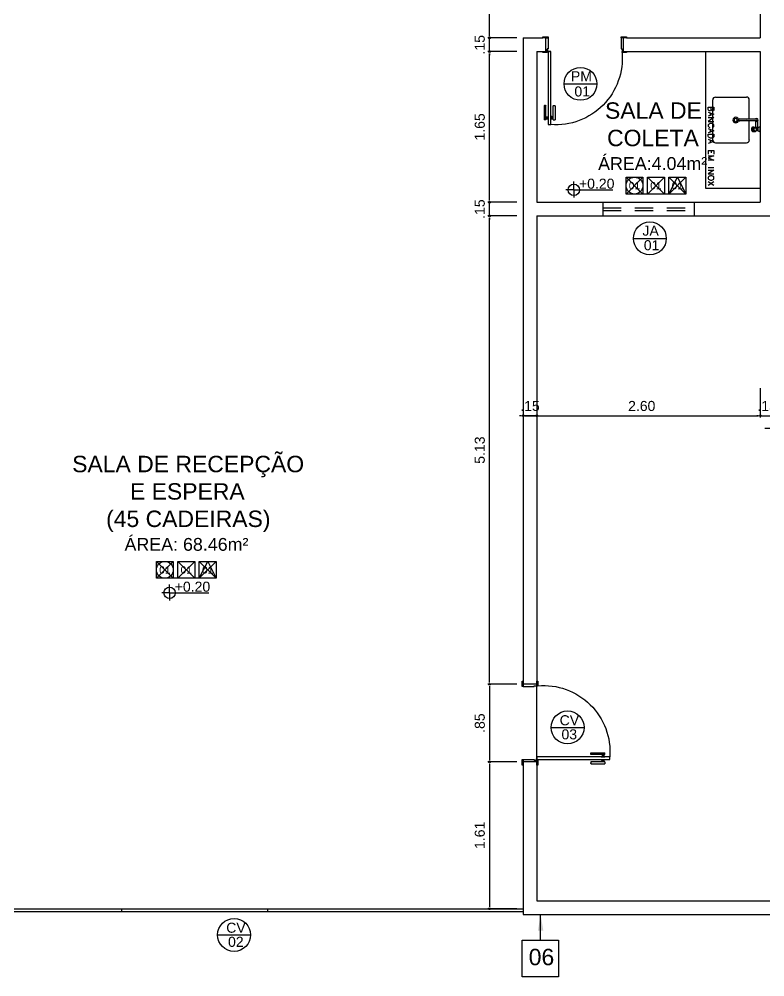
# Model space of a CAD drawing. Header units: millimetres. Extents: x 2125 to 3408, y 1171 to 1686.
# Drawn here: x 2923.57 to 2931.75, y 1465.35 to 1475.84 of the extents above; entities that cross this region are included whole.
import ezdxf
from ezdxf.enums import TextEntityAlignment as Align

# ---------------------------------------------------------------- set-up
doc = ezdxf.new("R2010")
doc.units = ezdxf.units.MM
doc.linetypes.add('CONTORNO_QUADRO_T', pattern=[0.35, 0.2, -0.15])
for name, color, linetype in [('APCOZ', 7, 'Continuous'), ('APCOZ-I', 251, 'Continuous'), ('at_Entity', 7, 'Continuous'), ('cotas', 7, 'Continuous'), ('ESQUADRIA', 3, 'Continuous'), ('ESQUADRIAS', 7, 'Continuous'), ('Esquadrias_Portas', 2, 'Continuous'), ('JANELA2', 1, 'Continuous'), ('LAYOUT', 7, 'Continuous'), ('Layout_Equipamentos', 7, 'Continuous'), ('PAREDE', 4, 'Continuous'), ('soleira piso', 7, 'Continuous'), ('TEXTO01', 7, 'Continuous'), ('TEXTO02', 3, 'Continuous'), ('TEXTO03', 2, 'Continuous'), ('TEXTO_ESP_FORRO', 62, 'Continuous'), ('TEXTO_ESP_PAREDES', 10, 'Continuous'), ('TEXTO_ESP_PISO', 150, 'Continuous')]:
    doc.layers.add(name, color=color, linetype=linetype)
doc.styles.add('ARIAL', font='sanss___.ttf')
doc.styles.add('ROMANS', font='arial.ttf')
doc.styles.get("Standard").update_dxf_attribs({"font": 'arial.ttf'})
doc.styles.add('TEXTO1', font='swissko.ttf', dxfattribs={"width": 0.6, "height": 0.1})
doc.dimstyles.new('ESCALA75', dxfattribs={"dimtxt": 0.11, "dimasz": 0.02, "dimexe": 0.02, "dimexo": 0.04, "dimgap": 0.05, "dimtad": 1, "dimzin": 4, "dimdsep": 46, "dimtxsty": 'ROMANS', "dimblk1": 'PPC', "dimblk2": 'PPC', "dimsah": 1, "dimcen": 0.02, "dimclrd": 7, "dimclre": 7, "dimclrt": 3, "dimazin": 1, "dimtfac": 1, "dimtix": 1, "dimtmove": 0, "dimatfit": 3, "dimldrblk": 'PPC', "dimfxl": 0, "dimtolj": 1, "dimtzin": 12, "dimarcsym": 0})

# ---------------------------------------------------------------- blocks, each defined once
blk = doc.blocks.new('P80_02')
at = {"layer": 'ESQUADRIAS', "color": 2}
for p, q in [((0.025, 0.075), (0.025, 0.875)), ((0.025, 0.875), (0.055, 0.875)), ((0.055, 0.875), (0.055, 0.075)), ((0.055, 0.075), (0.025, 0.075))]:
    blk.add_line(p, q, dxfattribs=at)
at = {"layer": 'ESQUADRIAS', "color": 3, "linetype": 'Continuous'}
for p, q in [((-0.02, 0.67), (-0.02, 0.821)), ((0, 0.821), (0, 0.67)), ((0.023, 0.78), (0.023, 0.82)), ((0.057, 0.78), (0.057, 0.82)), ((0.08, 0.821), (0.08, 0.67)), ((0.1, 0.67), (0.1, 0.821)), ((-0.003, 0.667), (-0.017, 0.667)), ((0.083, 0.667), (0.097, 0.667))]:
    blk.add_line(p, q, dxfattribs=at)
at = {"layer": 'ESQUADRIAS', "color": 3}
for p, q in [((0, 0.821), (-0.02, 0.821)), ((0, 0.81), (0.023, 0.81)), ((0, 0.8), (0.023, 0.8)), ((0, 0.79), (0.023, 0.79)), ((0.023, 0.82), (0.025, 0.82)), ((0.023, 0.78), (0.025, 0.78)), ((0.057, 0.82), (0.055, 0.82)), ((0.057, 0.78), (0.055, 0.78)), ((0.08, 0.81), (0.057, 0.81)), ((0.08, 0.8), (0.057, 0.8)), ((0.08, 0.79), (0.057, 0.79)), ((0.08, 0.821), (0.1, 0.821))]:
    blk.add_line(p, q, dxfattribs=at)
at = {"layer": 'ESQUADRIAS'}
for p, q in [((0.016, 0.059), (0.016, 0.062)), ((0.032, 0.074), (0.029, 0.074))]:
    blk.add_line(p, q, dxfattribs=at)
at = {"layer": 'ESQUADRIAS', "color": 3}
for points in [[(0.015, 0.085), (-0.035, 0.085), (-0.035, 0.075), (0.015, 0.075)], [(0.885, 0.085), (0.835, 0.085), (0.835, 0.075), (0.885, 0.075)], [(0.025, -0.075), (0, -0.075), (-0.035, -0.075), (-0.035, -0.085), (0.025, -0.085)], [(0.885, -0.075), (0.825, -0.075), (0.825, -0.085), (0.885, -0.085)]]:
    blk.add_lwpolyline(points, close=True, dxfattribs=at)
at = {"layer": 'ESQUADRIAS', "color": 2}
for points in [[(0.025, 0.045), (0.015, 0.045), (0.015, 0.075), (0, 0.075), (0, -0.075), (0.025, -0.075)], [(0.825, 0.045), (0.835, 0.045), (0.835, 0.075), (0.85, 0.075), (0.85, -0.075), (0.825, -0.075)]]:
    blk.add_lwpolyline(points, close=True, dxfattribs=at)
at = {"layer": 'ESQUADRIAS', "color": 1}
for points in [[(0.016, 0.071, -0.236068), (0.015, 0.073), (0.015, 0.07), (0.015, 0.05), (0.016, 0.05)], [(0.02, 0.074, 0.236068), (0.017, 0.075), (0.02, 0.075), (0.04, 0.075), (0.04, 0.074)]]:
    blk.add_lwpolyline(points, format="xyb", close=True, dxfattribs=at)
at = {"layer": 'ESQUADRIAS'}
for points in [[(0.017, 0.063), (0.016, 0.062), (0.016, 0.062)], [(0.017, 0.058), (0.016, 0.059), (0.016, 0.059)], [(0.017, 0.06), (0.017, 0.06), (0.017, 0.058), (0.017, 0.058), (0.017, 0.063), (0.017, 0.063), (0.017, 0.06), (0.017, 0.06)], [(0.028, 0.073), (0.029, 0.074), (0.029, 0.074)], [(0.03, 0.073), (0.03, 0.073), (0.033, 0.073), (0.033, 0.073), (0.028, 0.073), (0.028, 0.073), (0.03, 0.073), (0.03, 0.073)], [(0.033, 0.073), (0.032, 0.074), (0.032, 0.074)]]:
    blk.add_lwpolyline(points, dxfattribs=at)
at = {"layer": 'ESQUADRIAS', "color": 1}
blk.add_circle((0.017, 0.073), 0.0025, dxfattribs=at)
at = {"layer": 'ESQUADRIAS'}
blk.add_arc((0.108, 0.148), 0.729, 355.0636, 94.2065, dxfattribs=at)
at = {"layer": 'ESQUADRIAS', "color": 3, "linetype": 'Continuous'}
for centre, start, end in [((-0.017, 0.67), 180, 260.5377), ((-0.003, 0.67), 260.5377, 360), ((0.083, 0.67), 180, 279.4623), ((0.097, 0.67), 279.4623, 0)]:
    blk.add_arc(centre, 0.003, start, end, dxfattribs=at)
blk = doc.blocks.new('PPC')
at = {"color": 2}
blk.add_circle((0, 0), 0.5, dxfattribs=at)
blk = doc.blocks.new('*D1065')
at = {"layer": 'cotas', "color": 7, "lineweight": -2, "transparency": 16777216}
for p, q in [((2929.028, 1473.681), (2928.708, 1473.681)), ((2928.728, 1468.571), (2928.728, 1473.661)), ((2929.028, 1468.551), (2928.708, 1468.551))]:
    blk.add_line(p, q, dxfattribs=at)
at = {"layer": 'DEFPOINTS', "color": 0, "transparency": 16777216}
for p in [(2928.728, 1473.681), (2929.247, 1473.681), (2929.247, 1468.551)]:
    blk.add_point(p, dxfattribs=at)
at = {"layer": 'cotas', "color": 7, "lineweight": -2, "transparency": 16777216, "xscale": 0.02, "yscale": 0.02, "zscale": 0.02}
for p, rotation in [((2928.728, 1473.681), 90), ((2928.728, 1468.551), 270)]:
    blk.add_blockref('PPC', p, dxfattribs=dict(at, rotation=rotation))
at = {"layer": 'cotas', "color": 3, "transparency": 16777216, "insert": (2928.622, 1471.116), "char_height": 0.11, "attachment_point": 5, "rotation": 90, "style": 'ROMANS'}
blk.add_mtext('\\A1;5.13', dxfattribs=at)
blk = doc.blocks.new('*D1093')
at = {"layer": 'cotas', "color": 7, "lineweight": -2, "transparency": 16777216}
for p, q in [((2928.728, 1473.851), (2928.728, 1473.871)), ((2929.028, 1473.831), (2928.708, 1473.831)), ((2928.728, 1473.681), (2928.728, 1473.831)), ((2929.028, 1473.681), (2928.708, 1473.681)), ((2928.728, 1473.661), (2928.728, 1473.641))]:
    blk.add_line(p, q, dxfattribs=at)
at = {"layer": 'DEFPOINTS', "color": 0, "transparency": 16777216}
for p in [(2928.728, 1473.831), (2929.247, 1473.831), (2929.247, 1473.681)]:
    blk.add_point(p, dxfattribs=at)
at = {"layer": 'cotas', "color": 7, "lineweight": -2, "transparency": 16777216, "xscale": 0.02, "yscale": 0.02, "zscale": 0.02}
for p, rotation in [((2928.728, 1473.831), 270), ((2928.728, 1473.681), 90)]:
    blk.add_blockref('PPC', p, dxfattribs=dict(at, rotation=rotation))
at = {"layer": 'cotas', "color": 3, "transparency": 16777216, "insert": (2928.622, 1473.756), "char_height": 0.11, "attachment_point": 5, "rotation": 90, "style": 'ROMANS'}
blk.add_mtext('\\A1;.15', dxfattribs=at)
blk = doc.blocks.new('*D1094')
at = {"layer": 'cotas', "color": 7, "lineweight": -2, "transparency": 16777216}
for p, q in [((2929.028, 1475.481), (2928.708, 1475.481)), ((2928.728, 1473.851), (2928.728, 1475.461)), ((2929.028, 1473.831), (2928.708, 1473.831))]:
    blk.add_line(p, q, dxfattribs=at)
at = {"layer": 'DEFPOINTS', "color": 0, "transparency": 16777216}
for p in [(2928.728, 1475.481), (2929.247, 1475.481), (2929.247, 1473.831)]:
    blk.add_point(p, dxfattribs=at)
at = {"layer": 'cotas', "color": 7, "lineweight": -2, "transparency": 16777216, "xscale": 0.02, "yscale": 0.02, "zscale": 0.02}
for p, rotation in [((2928.728, 1475.481), 90), ((2928.728, 1473.831), 270)]:
    blk.add_blockref('PPC', p, dxfattribs=dict(at, rotation=rotation))
at = {"layer": 'cotas', "color": 3, "transparency": 16777216, "insert": (2928.622, 1474.656), "char_height": 0.11, "attachment_point": 5, "rotation": 90, "style": 'ROMANS'}
blk.add_mtext('\\A1;1.65', dxfattribs=at)
blk = doc.blocks.new('*D1095')
at = {"layer": 'cotas', "color": 7, "lineweight": -2, "transparency": 16777216}
for p, q in [((2928.728, 1475.651), (2928.728, 1475.671)), ((2929.028, 1475.631), (2928.708, 1475.631)), ((2928.728, 1475.481), (2928.728, 1475.631)), ((2929.028, 1475.481), (2928.708, 1475.481)), ((2928.728, 1475.461), (2928.728, 1475.441))]:
    blk.add_line(p, q, dxfattribs=at)
at = {"layer": 'DEFPOINTS', "color": 0, "transparency": 16777216}
for p in [(2928.728, 1475.631), (2929.204, 1475.631), (2929.247, 1475.481)]:
    blk.add_point(p, dxfattribs=at)
at = {"layer": 'cotas', "color": 7, "lineweight": -2, "transparency": 16777216, "xscale": 0.02, "yscale": 0.02, "zscale": 0.02}
for p, rotation in [((2928.728, 1475.631), 270), ((2928.728, 1475.481), 90)]:
    blk.add_blockref('PPC', p, dxfattribs=dict(at, rotation=rotation))
at = {"layer": 'cotas', "color": 3, "transparency": 16777216, "insert": (2928.622, 1475.556), "char_height": 0.11, "attachment_point": 5, "rotation": 90, "style": 'ROMANS'}
blk.add_mtext('\\A1;.15', dxfattribs=at)
blk = doc.blocks.new('*D1096')
at = {"layer": 'cotas', "color": 7, "lineweight": -2, "transparency": 16777216}
for p, q in [((2928.994, 1477.631), (2928.708, 1477.631)), ((2928.728, 1475.651), (2928.728, 1477.611)), ((2929.028, 1475.631), (2928.708, 1475.631))]:
    blk.add_line(p, q, dxfattribs=at)
at = {"layer": 'DEFPOINTS', "color": 0, "transparency": 16777216}
for p in [(2928.728, 1477.631), (2929.034, 1477.631), (2929.204, 1475.631)]:
    blk.add_point(p, dxfattribs=at)
at = {"layer": 'cotas', "color": 7, "lineweight": -2, "transparency": 16777216, "xscale": 0.02, "yscale": 0.02, "zscale": 0.02}
for p, rotation in [((2928.728, 1477.631), 90), ((2928.728, 1475.631), 270)]:
    blk.add_blockref('PPC', p, dxfattribs=dict(at, rotation=rotation))
at = {"layer": 'cotas', "color": 3, "transparency": 16777216, "insert": (2928.622, 1476.631), "char_height": 0.11, "attachment_point": 5, "rotation": 90, "style": 'ROMANS'}
blk.add_mtext('\\A1;2.00', dxfattribs=at)
blk = doc.blocks.new('new block17')
at = {"layer": 'APCOZ'}
for p, q in [((0.544, 0.759), (0.373, 0.759)), ((0.544, 0.739), (0.373, 0.739)), ((0.548, 0.735), (0.548, 0.67)), ((0.568, 0.735), (0.568, 0.665)), ((0.519, 0.672), (0.541, 0.672)), ((0.577, 0.63), (0.553, 0.63)), ((0.577, 0.665), (0.568, 0.665)), ((0.577, 0.665), (0.599, 0.676)), ((0.577, 0.63), (0.599, 0.619)), ((0.519, 0.622), (0.541, 0.622))]:
    blk.add_line(p, q, dxfattribs=at)
at = {"layer": 'APCOZ', "linetype": 'Continuous'}
for points in [[(0.519, 0.672, 0), (0.515, 0.672, 0), (0.512, 0.671, 0), (0.51, 0.668, 0), (0.507, 0.666, 0), (0.505, 0.662, 0), (0.503, 0.658, 0), (0.502, 0.654, 0), (0.502, 0.65, 0), (0.502, 0.645, 0), (0.502, 0.641, 0), (0.503, 0.636, 0), (0.505, 0.633, 0), (0.507, 0.629, 0), (0.51, 0.626, 0), (0.512, 0.624, 0), (0.515, 0.623, 0), (0.519, 0.622, 0)], [(0.548, 0.67, 0), (0.547, 0.671, 0), (0.545, 0.672, 0), (0.544, 0.672, 0), (0.542, 0.672, 0), (0.541, 0.672, 0)], [(0.541, 0.622, 0), (0.543, 0.623, 0), (0.546, 0.624, 0), (0.549, 0.625, 0), (0.551, 0.627, 0), (0.553, 0.63, 0)]]:
    blk.add_polyline3d(points, dxfattribs=at)
at = {"layer": 'APCOZ'}
for centre, radius, start, end in [((0.368, 0.749), 0.0112, 63.7208, 296.2792), ((0.558, 0.749), 0.0173, 125.4187, 144.5813), ((0.558, 0.749), 0.0173, 215.4187, 234.5813), ((0.558, 0.749), 0.0173, 54.5813, 125.4187), ((0.558, 0.749), 0.0173, 305.4187, 54.5813)]:
    blk.add_arc(centre, radius, start, end, dxfattribs=at)
at = {"layer": 'APCOZ-I'}
for p, q in [((0.373, 0.759), (0.368, 0.759)), ((0.373, 0.739), (0.368, 0.739)), ((0.562, 0.759), (0.544, 0.759)), ((0.562, 0.739), (0.544, 0.739)), ((0.533, 0.663), (0.554, 0.663)), ((0.533, 0.632), (0.554, 0.632)), ((0.568, 0.665), (0.553, 0.665)), ((0.577, 0.63), (0.577, 0.665))]:
    blk.add_line(p, q, dxfattribs=at)
at = {"layer": 'APCOZ-I', "linetype": 'Continuous'}
for points in [[(0.515, 0.628, 0), (0.518, 0.628, 0), (0.52, 0.63, 0), (0.522, 0.631, 0), (0.523, 0.634, 0), (0.525, 0.637, 0), (0.525, 0.641, 0), (0.526, 0.644, 0), (0.526, 0.648, 0), (0.526, 0.652, 0), (0.525, 0.656, 0), (0.524, 0.659, 0), (0.522, 0.662, 0), (0.521, 0.664, 0), (0.519, 0.666, 0), (0.517, 0.667, 0), (0.514, 0.667, 0), (0.512, 0.666, 0), (0.51, 0.664, 0), (0.509, 0.662, 0), (0.507, 0.659, 0), (0.506, 0.656, 0), (0.505, 0.652, 0), (0.505, 0.648, 0), (0.505, 0.644, 0), (0.505, 0.641, 0), (0.506, 0.637, 0), (0.508, 0.634, 0), (0.509, 0.631, 0), (0.511, 0.63, 0), (0.513, 0.628, 0), (0.515, 0.628, 0)], [(0.532, 0.664, 0), (0.53, 0.667, 0), (0.528, 0.669, 0), (0.525, 0.671, 0), (0.522, 0.672, 0), (0.519, 0.672, 0)], [(0.519, 0.622, 0), (0.522, 0.623, 0), (0.525, 0.624, 0), (0.527, 0.625, 0), (0.53, 0.628, 0), (0.532, 0.631, 0)], [(0.553, 0.665, 0), (0.552, 0.666, 0), (0.551, 0.667, 0), (0.55, 0.668, 0), (0.549, 0.669, 0), (0.548, 0.67, 0)], [(0.554, 0.664, 0), (0.554, 0.664, 0), (0.554, 0.664, 0), (0.554, 0.665, 0), (0.553, 0.665, 0), (0.553, 0.665, 0)], [(0.553, 0.63, 0), (0.553, 0.63, 0), (0.554, 0.63, 0), (0.554, 0.631, 0), (0.554, 0.631, 0), (0.554, 0.631, 0)]]:
    blk.add_polyline3d(points, dxfattribs=at)
at = {"layer": 'APCOZ-I'}
for centre, radius, start, end in [((0.368, 0.749), 0.01, 90, 270), ((0.435, 0.749), 0.0233, 334.5555, 25.4445), ((0.558, 0.749), 0.0173, 234.5813, 305.4187), ((0.558, 0.749), 0.0126, 232.2518, 127.7482), ((0.541, 0.749), 0.0233, 334.5555, 25.4445), ((0.562, 0.647), 0.0335, 153.9749, 206.0251), ((0.531, 0.663), 0.002, 333.9749, 32.1559), ((0.531, 0.632), 0.002, 327.8441, 26.0251), ((0.607, 0.647), 0.0549, 164.3139, 195.6861), ((0.552, 0.663), 0.002, 344.314, 31.5675), ((0.552, 0.632), 0.002, 328.4325, 15.6861), ((0.648, 0.647), 0.0816, 167.5382, 192.4618), ((0.874, 0.647), 0.279, 174.3752, 185.6248)]:
    blk.add_arc(centre, radius, start, end, dxfattribs=at)
at = {"layer": 'at_Entity', "color": 0}
for p, q in [((0, 0), (0, 1.498)), ((0.078, 0.529), (0.078, 0.969)), ((0.108, 0.999), (0.449, 0.999)), ((0.478, 0.759), (0.478, 0.969)), ((0.029, 0.864), (0.029, 0.891)), ((0.029, 0.891), (0.09, 0.891)), ((0.031, 0.855), (0.029, 0.864)), ((0.035, 0.851), (0.031, 0.855)), ((0.039, 0.849), (0.035, 0.851)), ((0.05, 0.849), (0.039, 0.849)), ((0.054, 0.851), (0.05, 0.849)), ((0.058, 0.855), (0.054, 0.851)), ((0.061, 0.864), (0.058, 0.855)), ((0.061, 0.864), (0.061, 0.891)), ((0.065, 0.855), (0.061, 0.864)), ((0.067, 0.851), (0.065, 0.855)), ((0.073, 0.849), (0.067, 0.851)), ((0.08, 0.849), (0.073, 0.849)), ((0.084, 0.851), (0.08, 0.849)), ((0.088, 0.855), (0.084, 0.851)), ((0.09, 0.864), (0.088, 0.855)), ((0.09, 0.891), (0.09, 0.864)), ((0.029, 0.836), (0.09, 0.813)), ((0.09, 0.813), (0.029, 0.79)), ((0.029, 0.775), (0.09, 0.775)), ((0.09, 0.775), (0.029, 0.733)), ((0.05, 0.828), (0.05, 0.798)), ((0.478, 0.529), (0.478, 0.739)), ((0.029, 0.733), (0.09, 0.733)), ((0.031, 0.701), (0.029, 0.695)), ((0.029, 0.695), (0.029, 0.682)), ((0.029, 0.682), (0.031, 0.676)), ((0.029, 0.654), (0.09, 0.631)), ((0.09, 0.631), (0.029, 0.608)), ((0.037, 0.705), (0.031, 0.701)), ((0.031, 0.676), (0.037, 0.669)), ((0.044, 0.709), (0.037, 0.705)), ((0.037, 0.669), (0.044, 0.667)), ((0.052, 0.712), (0.044, 0.709)), ((0.05, 0.646), (0.05, 0.616)), ((0.067, 0.712), (0.052, 0.712)), ((0.075, 0.709), (0.067, 0.712)), ((0.082, 0.705), (0.075, 0.709)), ((0.075, 0.667), (0.082, 0.669)), ((0.088, 0.701), (0.082, 0.705)), ((0.082, 0.669), (0.088, 0.676)), ((0.09, 0.695), (0.088, 0.701)), ((0.088, 0.676), (0.09, 0.682)), ((0.09, 0.682), (0.09, 0.695)), ((0.029, 0.593), (0.09, 0.593)), ((0.029, 0.572), (0.029, 0.593)), ((0.031, 0.563), (0.029, 0.572)), ((0.029, 0.54), (0.09, 0.515)), ((0.037, 0.557), (0.031, 0.563)), ((0.044, 0.555), (0.037, 0.557)), ((0.052, 0.551), (0.044, 0.555)), ((0.05, 0.53), (0.05, 0.5)), ((0.067, 0.551), (0.052, 0.551)), ((0.075, 0.555), (0.067, 0.551)), ((0.082, 0.557), (0.075, 0.555)), ((0.088, 0.563), (0.082, 0.557)), ((0.09, 0.572), (0.088, 0.563)), ((0.09, 0.593), (0.09, 0.572)), ((0.09, 0.515), (0.029, 0.491)), ((0.108, 0.499), (0.449, 0.499)), ((0.029, 0.415), (0.09, 0.415)), ((0.029, 0.415), (0.029, 0.375)), ((0.029, 0.358), (0.09, 0.358)), ((0.09, 0.358), (0.029, 0.335)), ((0.029, 0.335), (0.09, 0.31)), ((0.061, 0.415), (0.061, 0.39)), ((0.09, 0.415), (0.09, 0.375)), ((0.09, 0.31), (0.029, 0.31)), ((0.09, 0.225), (0.029, 0.225)), ((0.029, 0.199), (0.09, 0.199)), ((0.09, 0.199), (0.029, 0.159)), ((0.029, 0.159), (0.09, 0.159)), ((0.031, 0.125), (0.029, 0.119)), ((0.029, 0.119), (0.029, 0.108)), ((0.029, 0.108), (0.031, 0.102)), ((0.037, 0.132), (0.031, 0.125)), ((0.044, 0.134), (0.037, 0.132)), ((0.052, 0.138), (0.044, 0.134)), ((0.067, 0.138), (0.052, 0.138)), ((0.075, 0.134), (0.067, 0.138)), ((0.082, 0.132), (0.075, 0.134)), ((0.088, 0.125), (0.082, 0.132)), ((0.09, 0.119), (0.088, 0.125)), ((0.088, 0.102), (0.09, 0.108)), ((0.09, 0.108), (0.09, 0.119)), ((0.599, 0), (0, 0)), ((0.09, 0.073), (0.029, 0.03)), ((0.09, 0.03), (0.029, 0.073)), ((0.031, 0.102), (0.037, 0.096)), ((0.037, 0.096), (0.044, 0.094)), ((0.044, 0.094), (0.052, 0.089)), ((0.052, 0.089), (0.067, 0.089)), ((0.067, 0.089), (0.075, 0.094)), ((0.075, 0.094), (0.082, 0.096)), ((0.082, 0.096), (0.088, 0.102))]:
    blk.add_line(p, q, dxfattribs=at)
for centre, radius, start, end in [((0.107, 0.97), 0.0289, 88.5161, 181.4839), ((0.451, 0.972), 0.0273, 354.9724, 95.0276), ((0.329, 0.748), 0.0307, 90, 180), ((0.329, 0.748), 0.0307, 180, 270), ((0.329, 0.748), 0.018, 90, 180), ((0.329, 0.748), 0.018, 180, 270), ((0.329, 0.748), 0.0307, 360, 90), ((0.329, 0.748), 0.018, 360, 90), ((0.329, 0.748), 0.018, 270, 0), ((0.329, 0.748), 0.0307, 270, 0), ((0.107, 0.528), 0.0289, 178.5159, 271.4841), ((0.448, 0.53), 0.0307, 270, 0)]:
    blk.add_arc(centre, radius, start, end, dxfattribs=at)
blk = doc.blocks.new('Esp_Pis_Par_For_Esc100')
at = {"layer": 'DEFPOINTS'}
for p, q in [((0, 0.37), (0.37, 0)), ((0.37, 0.37), (0, 0)), ((0.47, 0.37), (0.84, 0)), ((0.84, 0.37), (0.47, 0)), ((0.94, 0.37), (1.31, 0)), ((1.31, 0.37), (0.94, 0)), ((0.47, 0), (0.37, 0)), ((0.94, 0), (0.84, 0))]:
    blk.add_line(p, q, dxfattribs=at)
for points in [[(0.37, 0.37), (0.37, 0), (0, 0), (0, 0.37)], [(1.31, 0.37), (1.31, 0), (0.94, 0), (0.94, 0.37)]]:
    blk.add_lwpolyline(points, close=True, dxfattribs=at)
at = {"layer": 'TEXTO_ESP_FORRO'}
blk.add_lwpolyline([(0.94, 0), (1.125, 0.37), (1.31, 0)], close=True, dxfattribs=at)
at = {"layer": 'TEXTO_ESP_PAREDES'}
blk.add_lwpolyline([(0.84, 0.37), (0.84, 0), (0.47, 0), (0.47, 0.37)], close=True, dxfattribs=at)
at = {"layer": 'TEXTO_ESP_PISO'}
blk.add_circle((0.185, 0.185), 0.185, dxfattribs=at)
at = {"layer": 'TEXTO_ESP_FORRO', "color": 3, "linetype": 'ByBlock', "style": 'ARIAL', "text_generation_flag": 6}
blk.add_attdef('FOR', text='', height=0.16, rotation=180, dxfattribs=at).set_placement((1.125, 0.185), align=Align.MIDDLE_CENTER)
at = {"layer": 'TEXTO_ESP_PAREDES', "color": 3, "linetype": 'ByBlock', "ltscale": 0.0001, "style": 'ARIAL', "text_generation_flag": 6}
blk.add_attdef('PAR', text='', height=0.16, rotation=180, dxfattribs=at).set_placement((0.655, 0.185), align=Align.MIDDLE_CENTER)
at = {"layer": 'TEXTO_ESP_PISO', "color": 3, "linetype": 'ByBlock', "style": 'ARIAL', "text_generation_flag": 6}
blk.add_attdef('PIS', text='', height=0.16, rotation=180, dxfattribs=at).set_placement((0.185, 0.185), align=Align.MIDDLE_CENTER)
blk = doc.blocks.new('*D1074')
at = {"layer": 'cotas', "color": 7, "lineweight": -2, "transparency": 16777216}
for p, q in [((2929.097, 1471.793), (2929.097, 1471.473)), ((2929.247, 1471.793), (2929.247, 1471.473)), ((2929.077, 1471.493), (2929.057, 1471.493)), ((2929.247, 1471.493), (2929.097, 1471.493)), ((2929.267, 1471.493), (2929.287, 1471.493))]:
    blk.add_line(p, q, dxfattribs=at)
at = {"layer": 'DEFPOINTS', "color": 0, "transparency": 16777216}
for p in [(2929.097, 1472.043), (2929.247, 1472.043), (2929.097, 1471.493)]:
    blk.add_point(p, dxfattribs=at)
at = {"layer": 'cotas', "color": 7, "lineweight": -2, "transparency": 16777216, "xscale": 0.02, "yscale": 0.02, "zscale": 0.02}
blk.add_blockref('PPC', (2929.097, 1471.493), dxfattribs=at)
at = {"layer": 'cotas', "color": 7, "lineweight": -2, "transparency": 16777216, "xscale": 0.02, "yscale": 0.02, "zscale": 0.02, "rotation": 180}
blk.add_blockref('PPC', (2929.247, 1471.493), dxfattribs=at)
at = {"layer": 'cotas', "color": 3, "transparency": 16777216, "insert": (2929.172, 1471.599), "char_height": 0.11, "attachment_point": 5, "style": 'ROMANS'}
blk.add_mtext('\\A1;.15', dxfattribs=at)
blk = doc.blocks.new('*D1075')
at = {"layer": 'cotas', "color": 7, "lineweight": -2, "transparency": 16777216}
for p, q in [((2929.097, 1471.793), (2929.097, 1471.473)), ((2931.697, 1471.793), (2931.697, 1471.473)), ((2929.117, 1471.493), (2931.677, 1471.493))]:
    blk.add_line(p, q, dxfattribs=at)
at = {"layer": 'DEFPOINTS', "color": 0, "transparency": 16777216}
for p in [(2929.097, 1472.043), (2931.697, 1472.043), (2931.697, 1471.493)]:
    blk.add_point(p, dxfattribs=at)
at = {"layer": 'cotas', "color": 7, "lineweight": -2, "transparency": 16777216, "xscale": 0.02, "yscale": 0.02, "zscale": 0.02, "rotation": 180}
blk.add_blockref('PPC', (2929.097, 1471.493), dxfattribs=at)
at = {"layer": 'cotas', "color": 7, "lineweight": -2, "transparency": 16777216, "xscale": 0.02, "yscale": 0.02, "zscale": 0.02}
blk.add_blockref('PPC', (2931.697, 1471.493), dxfattribs=at)
at = {"layer": 'cotas', "color": 3, "transparency": 16777216, "insert": (2930.397, 1471.599), "char_height": 0.11, "attachment_point": 5, "style": 'ROMANS'}
blk.add_mtext('\\A1;2.60', dxfattribs=at)
blk = doc.blocks.new('*D1076')
at = {"layer": 'cotas', "color": 7, "lineweight": -2, "transparency": 16777216}
for p, q in [((2931.697, 1471.793), (2931.697, 1471.473)), ((2931.847, 1471.793), (2931.847, 1471.473)), ((2931.677, 1471.493), (2931.657, 1471.493)), ((2931.697, 1471.493), (2931.847, 1471.493)), ((2931.867, 1471.493), (2931.887, 1471.493))]:
    blk.add_line(p, q, dxfattribs=at)
at = {"layer": 'DEFPOINTS', "color": 0, "transparency": 16777216}
for p in [(2931.697, 1472.043), (2931.847, 1472.043), (2931.847, 1471.493)]:
    blk.add_point(p, dxfattribs=at)
at = {"layer": 'cotas', "color": 7, "lineweight": -2, "transparency": 16777216, "xscale": 0.02, "yscale": 0.02, "zscale": 0.02}
blk.add_blockref('PPC', (2931.697, 1471.493), dxfattribs=at)
at = {"layer": 'cotas', "color": 7, "lineweight": -2, "transparency": 16777216, "xscale": 0.02, "yscale": 0.02, "zscale": 0.02, "rotation": 180}
blk.add_blockref('PPC', (2931.847, 1471.493), dxfattribs=at)
at = {"layer": 'cotas', "color": 3, "transparency": 16777216, "insert": (2931.772, 1471.599), "char_height": 0.11, "attachment_point": 5, "style": 'ROMANS'}
blk.add_mtext('\\A1;.15', dxfattribs=at)
blk = doc.blocks.new('*D1108')
at = {"layer": 'cotas', "color": 7, "lineweight": -2, "transparency": 16777216}
for p, q in [((2929.028, 1468.551), (2928.708, 1468.551)), ((2928.728, 1468.531), (2928.728, 1467.721)), ((2929.028, 1467.701), (2928.708, 1467.701))]:
    blk.add_line(p, q, dxfattribs=at)
at = {"layer": 'DEFPOINTS', "color": 0, "transparency": 16777216}
for p in [(2929.097, 1468.551), (2928.728, 1467.701), (2929.097, 1467.701)]:
    blk.add_point(p, dxfattribs=at)
at = {"layer": 'cotas', "color": 7, "lineweight": -2, "transparency": 16777216, "xscale": 0.02, "yscale": 0.02, "zscale": 0.02}
for p, rotation in [((2928.728, 1468.551), 90), ((2928.728, 1467.701), 270)]:
    blk.add_blockref('PPC', p, dxfattribs=dict(at, rotation=rotation))
at = {"layer": 'cotas', "color": 3, "transparency": 16777216, "insert": (2928.622, 1468.126), "char_height": 0.11, "attachment_point": 5, "rotation": 90, "style": 'ROMANS'}
blk.add_mtext('\\A1;.85', dxfattribs=at)
blk = doc.blocks.new('*D1109')
at = {"layer": 'cotas', "color": 7, "lineweight": -2, "transparency": 16777216}
for p, q in [((2929.028, 1467.701), (2928.708, 1467.701)), ((2928.728, 1467.681), (2928.728, 1466.113)), ((2929.028, 1466.093), (2928.708, 1466.093))]:
    blk.add_line(p, q, dxfattribs=at)
at = {"layer": 'DEFPOINTS', "color": 0, "transparency": 16777216}
for p in [(2929.097, 1467.701), (2928.728, 1466.093), (2929.097, 1466.093)]:
    blk.add_point(p, dxfattribs=at)
at = {"layer": 'cotas', "color": 7, "lineweight": -2, "transparency": 16777216, "xscale": 0.02, "yscale": 0.02, "zscale": 0.02}
for p, rotation in [((2928.728, 1467.701), 90), ((2928.728, 1466.093), 270)]:
    blk.add_blockref('PPC', p, dxfattribs=dict(at, rotation=rotation))
at = {"layer": 'cotas', "color": 3, "transparency": 16777216, "insert": (2928.622, 1466.897), "char_height": 0.11, "attachment_point": 5, "rotation": 90, "style": 'ROMANS'}
blk.add_mtext('\\A1;1.61', dxfattribs=at)
blk = doc.blocks.new('new block4')
at = {"layer": 'TEXTO01'}
h = blk.add_hatch(dxfattribs=at)
h.set_pattern_fill('ANGLE', color=256)
h.set_pattern_definition([(0, (-2260.456, -913.906), (0, 6.985), [5.08, -1.905]), (90, (-2260.456, -913.906), (-6.985, 4e-16), [5.08, -1.905])])
h.paths.add_polyline_path([(0, 0), (0, -0.062, 0.414214), (0.062, 0)])
h.paths.add_polyline_path([(0, 0), (0, 0.062, 0.414214), (-0.062, 0)])
for q in [(-0.086, 0), (0, 0.093), (0.429, 0), (0, -0.085)]:
    blk.add_line((0, 0), q, dxfattribs=at)
blk.add_circle((0, 0), 0.0624, dxfattribs=at)

msp = doc.modelspace()

# ---------------------------------------------------------------- linework, layer by layer
at = {"linetype": 'Continuous'}
msp.add_line((2935.3967, 1471.3512), (2931.7467, 1471.3512), dxfattribs=at)
for p, q in [((2921.8967, 1466.0928), (2929.0967, 1466.0928)), ((2921.8967, 1466.0628), (2929.0967, 1466.0628)), ((2929.2855, 1465.7471), (2929.2855, 1466.029))]:
    msp.add_line(p, q)
msp.add_lwpolyline([(2929.0855, 1465.7471), (2929.4855, 1465.7471), (2929.4855, 1465.3471), (2929.0855, 1465.3471)], close=True)
at = {"layer": 'ESQUADRIA', "linetype": 'CONTORNO_QUADRO_T'}
for p, q in [((2929.9717, 1473.7712), (2930.9717, 1473.7712)), ((2929.9717, 1473.7412), (2930.9717, 1473.7412))]:
    msp.add_line(p, q, dxfattribs=at)
at = {"layer": 'Esquadrias_Portas'}
for p, q in [((2924.6967, 1466.0628), (2924.6967, 1466.0928)), ((2926.2967, 1466.0628), (2926.2967, 1466.0928))]:
    msp.add_line(p, q, dxfattribs=at)
at = {"layer": 'JANELA2'}
for p, q in [((2929.9717, 1473.8312), (2929.9717, 1473.6812)), ((2930.9717, 1473.8312), (2930.9717, 1473.6812))]:
    msp.add_line(p, q, dxfattribs=at)
at = {"layer": 'LAYOUT'}
msp.add_solid([(2929.2587, 1465.8512), (2929.2887, 1466.0312), (2929.3187, 1465.8512)], dxfattribs=at)
at = {"layer": 'Layout_Equipamentos'}
msp.add_line((2924.7267, 1466.0628), (2926.2667, 1466.0628), dxfattribs=at)
at = {"layer": 'PAREDE', "linetype": 'Continuous'}
for p, q in [((2931.6967, 1476.0962), (2931.6967, 1475.6312)), ((2929.0967, 1475.6312), (2929.0967, 1468.5862)), ((2929.2467, 1475.4812), (2929.2467, 1473.8312)), ((2931.6967, 1475.4812), (2931.6967, 1473.8312)), ((2929.2467, 1473.6812), (2929.2467, 1468.5862)), ((2929.0967, 1467.6662), (2929.0967, 1466.0312)), ((2929.2467, 1467.6662), (2929.2467, 1466.1812)), ((2929.2467, 1466.1812), (2942.0467, 1466.1812)), ((2929.0967, 1466.0312), (2942.0467, 1466.0312))]:
    msp.add_line(p, q, dxfattribs=at)
at = {"layer": 'PAREDE'}
for p, q in [((2929.0967, 1475.6312), (2929.3117, 1475.6312)), ((2930.2317, 1475.6312), (2931.6967, 1475.6312)), ((2929.2467, 1475.4812), (2929.3117, 1475.4812)), ((2930.2317, 1475.4812), (2931.6967, 1475.4812)), ((2929.2467, 1473.8312), (2931.6967, 1473.8312)), ((2929.2467, 1473.6812), (2938.1967, 1473.6812))]:
    msp.add_line(p, q, dxfattribs=at)
at = {"layer": 'soleira piso'}
msp.add_line((2929.2467, 1467.7162), (2929.2467, 1468.5362), dxfattribs=at)
at = {"layer": 'TEXTO01'}
for p, q in [((2929.5449, 1475.1278), (2929.9057, 1475.1278)), ((2930.3055, 1473.4352), (2930.6663, 1473.4352)), ((2929.4034, 1468.0786), (2929.7641, 1468.0786)), ((2925.748, 1465.8062), (2926.1088, 1465.8062))]:
    msp.add_line(p, q, dxfattribs=at)
for centre in [(2929.7253, 1475.1278), (2930.4859, 1473.4352), (2929.5838, 1468.0786), (2925.9284, 1465.8062)]:
    msp.add_circle(centre, 0.1804, dxfattribs=at)

# ---------------------------------------------------------------- block references
at = {"layer": 'ESQUADRIAS', "xscale": -1}
for p, rotation in [((2929.3467, 1475.5562), 180), ((2929.1717, 1467.7012), 270)]:
    msp.add_blockref('P80_02', p, dxfattribs=dict(at, rotation=rotation))
at = {"layer": 'Layout_Equipamentos'}
msp.add_blockref('new block17', (2931.0979, 1473.983), dxfattribs=at)
at = {"layer": 'TEXTO01'}
for p in [(2929.6526, 1473.9664), (2925.2211, 1469.5526)]:
    msp.add_blockref('new block4', p, dxfattribs=at)
at = {"layer": 'TEXTO02', "xscale": 0.5, "yscale": 0.5, "zscale": 0.5}
for p in [(2930.2248, 1473.9207), (2925.0765, 1469.7119)]:
    msp.add_blockref('Esp_Pis_Par_For_Esc100', p, dxfattribs=at).add_auto_attribs({'PIS': '01', 'PAR': '01', 'FOR': '01'})

# ---------------------------------------------------------------- texts
at = {"layer": 'cotas', "ltscale": 0.0001, "char_height": 0.11, "width": 0.503613, "attachment_point": 1, "style": 'TEXTO1'}
for insert in [(2929.6407, 1474.0893), (2925.2092, 1469.6754)]:
    msp.add_mtext('\\pi0.06832;{\\fSansSerif|b0|i0|c2|p2;\\W1;+0.20}', dxfattribs=dict(at, insert=insert))
at = {"layer": 'TEXTO01', "ltscale": 0.0001, "char_height": 0.11, "width": 0.330365, "attachment_point": 1, "style": 'TEXTO1'}
for s, insert in [('{\\fSansSerif|b0|i0|c2|p2;\\W1;PM}', (2929.6205, 1475.2658)), ('{\\fSansSerif|b0|i0|c2|p2;\\W1;01}', (2929.6587, 1475.0995)), ('{\\fSansSerif|b0|i0|c2|p2;\\W1;JA}', (2930.4048, 1473.5747)), ('{\\fSansSerif|b0|i0|c2|p2;\\W1;01}', (2930.4199, 1473.4152)), ('{\\fSansSerif|b0|i0|c2|p2;\\W1;CV}', (2929.4972, 1468.2125)), ('{\\fSansSerif|b0|i0|c2|p2;\\W1;03}', (2929.5172, 1468.0581)), ('{\\fSansSerif|b0|i0|c2|p2;\\W1;CV}', (2925.8418, 1465.9401)), ('{\\fSansSerif|b0|i0|c2|p2;\\W1;02}', (2925.8618, 1465.7857))]:
    msp.add_mtext(s, dxfattribs=dict(at, insert=insert))
at = {"layer": 'TEXTO02', "ltscale": 0.0001, "insert": (2929.158, 1465.6542), "char_height": 0.18, "attachment_point": 1}
msp.add_mtext('06', dxfattribs=at)
at = {"layer": 'TEXTO03', "ltscale": 0.0001, "char_height": 0.12, "attachment_point": 1, "style": 'TEXTO1'}
for s, insert, width in [('\\pi0.22422;{\\fSansSerif|b0|i0|c2|p2;\\H1.5x;\\W1;\\C2;SALA DE\\P\\pi0.24682;COLETA\\P\\pi0.14883;\\H0.77777x;\\C3;ÁREA:4.04m²}', (2929.7701, 1474.9252), 1.466226), ('\\pi0.55813;{\\fSansSerif|b0|i0|c2|p2;\\H1.5x;\\W1;\\C2;SALA DE RECEPÇÃO\\P\\pi1.1917;E ESPERA\\P\\pi0.92986;(45 CADEIRAS)\\P\\pi1.132;\\H0.77777x;\\C3;ÁREA: 68.46m²}', (2923.595, 1471.054), 3.592802)]:
    msp.add_mtext(s, dxfattribs=dict(at, insert=insert, width=width))

# ---------------------------------------------------------------- dimensions: what is measured, and where the dimension line sits
at = {"layer": 'cotas'}
for base, p1, p2, picture, middle in [((2928.7283, 1477.6312), (2929.2042, 1475.6312), (2929.0345, 1477.6312), '*D1096', (2928.6221, 1476.6312)), ((2928.7283, 1475.6312), (2929.2467, 1475.4812), (2929.2042, 1475.6312), '*D1095', (2928.6221, 1475.5562)), ((2928.7283, 1475.4812), (2929.2467, 1473.8312), (2929.2467, 1475.4812), '*D1094', (2928.6221, 1474.6562)), ((2928.7283, 1473.8312), (2929.2467, 1473.6812), (2929.2467, 1473.8312), '*D1093', (2928.6221, 1473.7562)), ((2928.7284, 1466.0928), (2929.0967, 1467.7012), (2929.0967, 1466.0928), '*D1109', (2928.6222, 1466.897))]:
    dim = msp.add_linear_dim(base=base, p1=p1, p2=p2, angle=90, dimstyle='ESCALA75', override={"dimtmove": 1}, dxfattribs=at)
    dim.commit()
    dim.dimension.update_dxf_attribs({"geometry": picture, "text_midpoint": middle})
for base, p1, p2, picture, middle in [((2928.7283, 1473.6812), (2929.2467, 1468.5512), (2929.2467, 1473.6812), '*D1065', (2928.6221, 1471.1162)), ((2928.7284, 1467.7012), (2929.0967, 1468.5512), (2929.0967, 1467.7012), '*D1108', (2928.6222, 1468.1262))]:
    dim = msp.add_linear_dim(base=base, p1=p1, p2=p2, angle=90, dimstyle='ESCALA75', dxfattribs=at)
    dim.commit()
    dim.dimension.update_dxf_attribs({"geometry": picture, "text_midpoint": middle})
dim = msp.add_linear_dim(base=(2929.0967, 1471.4926), p1=(2929.2467, 1472.0425), p2=(2929.0967, 1472.0425), dimstyle='ESCALA75', dxfattribs=at)
dim.commit()
dim.dimension.update_dxf_attribs({"geometry": '*D1074', "text_midpoint": (2929.1717, 1471.5988)})
for base, p1, p2, picture, middle in [((2931.6967, 1471.4926), (2929.0967, 1472.0425), (2931.6967, 1472.0425), '*D1075', (2930.3967, 1471.5988)), ((2931.8467, 1471.4926), (2931.6967, 1472.0425), (2931.8467, 1472.0425), '*D1076', (2931.7717, 1471.5988))]:
    dim = msp.add_linear_dim(base=base, p1=p1, p2=p2, dimstyle='ESCALA75', override={"dimtmove": 1}, dxfattribs=at)
    dim.commit()
    dim.dimension.update_dxf_attribs({"geometry": picture, "text_midpoint": middle})

doc.saveas('drawing.dxf')
